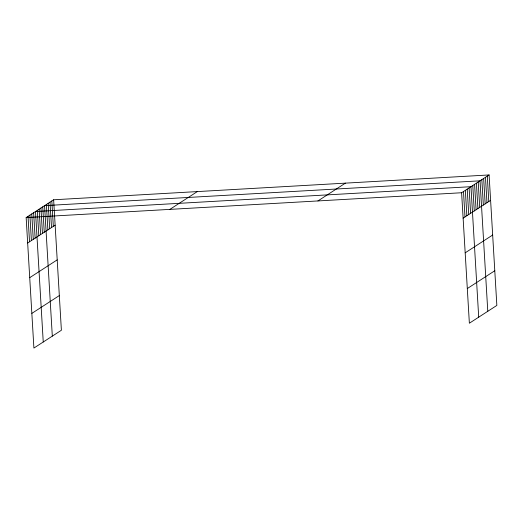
<?xml version="1.0" encoding="UTF-8"?>
<svg xmlns="http://www.w3.org/2000/svg" width="523" height="523" viewBox="0 0 523 523"><rect width="100%" height="100%" fill="white"/><g stroke="black" fill="none" stroke-linecap="round" stroke-linejoin="round"><path stroke-width="0.78" d="M53.634 199.779L61.387 330.255L33.903 348.057L26.15 217.581L53.634 199.779L489.097 174.944L496.85 305.419L469.366 323.221L461.613 192.745L489.097 174.944M27.66 242.999L55.144 225.191M29.719 277.667L57.203 259.866M169.851 209.39L197.334 191.581M31.844 313.388L59.328 295.58M317.912 200.943L345.396 183.135M463.123 218.163L490.607 200.355M465.182 252.831L492.666 235.03M467.307 288.552L494.791 270.744M26.15 217.581L461.613 192.745M487.286 176.114L488.796 201.532M485.468 177.29L486.978 202.708M483.657 178.467L485.167 203.885M481.84 179.644L483.35 205.055M487.782 311.296L480.029 180.814L44.566 205.65L52.313 336.132M478.212 181.991L479.722 207.409M476.401 183.168L477.911 208.585M474.583 184.344L476.093 209.762M472.772 185.515L474.283 210.932M478.708 317.167L470.962 186.691L35.492 211.527L43.246 342.003M469.092 187.901L470.602 213.319M467.222 189.117L468.732 214.528M465.352 190.326L466.862 215.744M463.483 191.536L464.993 216.953M51.823 200.95L53.333 226.367M50.005 202.126L51.516 227.544M48.194 203.303L49.705 228.721M46.377 204.48L47.887 229.891M42.749 206.827L44.259 232.245M40.938 208.004L42.448 233.421M39.12 209.18L40.631 234.598M37.31 210.351L38.82 235.768M33.629 212.737L35.133 238.155M31.759 213.953L33.269 239.364M29.889 215.162L31.4 240.58M28.02 216.372L29.53 241.789"/></g></svg>
